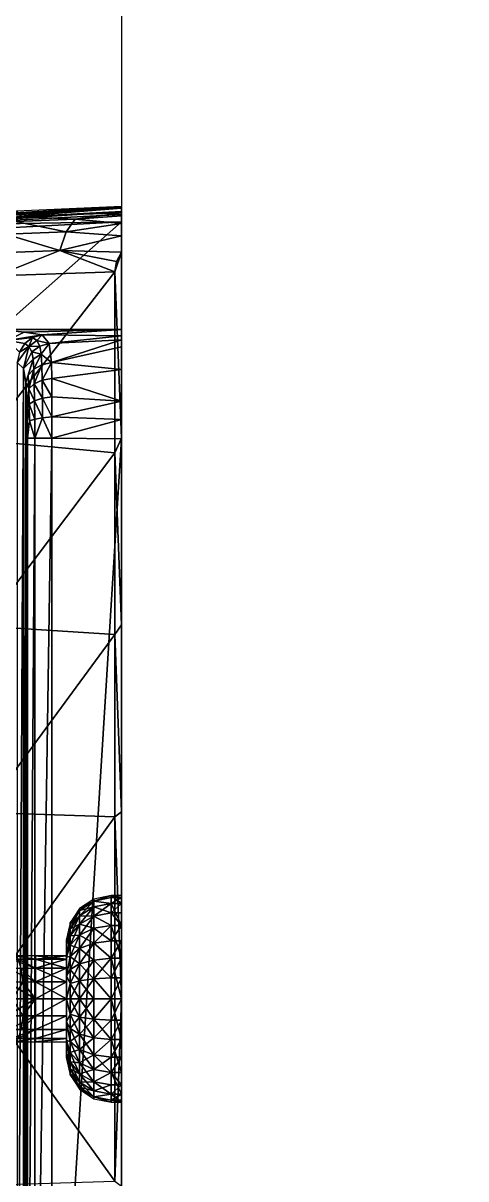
# Model space of a CAD drawing. Units: millimetres at full size, sheet at 1:50. Extents: x -9750 to 9750, y -6680 to 6675.
# Drawn here: x -4094.4 to -3965.8, y 3989.1 to 4324.6 of the extents above; entities that cross this region are included whole.
import ezdxf

# ---------------------------------------------------------------- set-up
doc = ezdxf.new("R2010")
doc.units = ezdxf.units.MM
doc.header["$LTSCALE"] = 50
doc.layers.add('0-6_壁', color=4, linetype='Continuous')
doc.layers.add('0-A_汎用オブジェクト（実装）', color=4, linetype='Continuous')

msp = doc.modelspace()

# ---------------------------------------------------------------- wipeouts: each hides what was drawn before it
msp.add_wipeout([(-5115.77, 3745.05), (-4015.77, 3745.05), (-4015.77, 5120.05), (-4015.77, 5120.05)])

# ---------------------------------------------------------------- next in the draw order: wipeouts: each hides what was drawn before it
msp.add_wipeout([(-5115.77, 3745.05), (-4015.77, 5120.05), (-5115.77, 5120.05), (-5115.77, 5120.05)])

# ---------------------------------------------------------------- next in the draw order: linework, layer by layer
at = {"layer": '0-A_汎用オブジェクト（実装）'}
for p, q in [((-4081.77, 4053.44), (-4081.77, 4058.37)), ((-4081.77, 4048.05), (-4081.77, 4058.37)), ((-4081.77, 4058.37), (-4081.77, 4048.05)), ((-4081.77, 4057.05), (-4081.77, 4048.05)), ((-4081.77, 4050.25), (-4081.77, 4053.87)), ((-4081.77, 4052.9), (-4081.77, 4046.28)), ((-4081.77, 4050.25), (-4081.77, 4046.28)), ((-4081.77, 4034.68), (-4081.77, 4048.05)), ((-4081.77, 4041.37), (-4081.77, 4048.05)), ((-4081.77, 4036.45), (-4081.77, 4046.28)), ((-4081.77, 4041.37), (-4081.77, 4046.28)), ((-4081.77, 4046.28), (-4081.77, 4036.45)), ((-4081.77, 4041.37), (-4081.77, 4036.45)), ((-4081.77, 4041.37), (-4081.77, 4034.68)), ((-4081.77, 4036.45), (-4081.77, 4028.87)), ((-4081.77, 4028.87), (-4081.77, 4036.45)), ((-4081.77, 4029.83), (-4081.77, 4036.45)), ((-4081.77, 4032.48), (-4081.77, 4036.45)), ((-4081.77, 4025.68), (-4081.77, 4034.68)), ((-4081.77, 4032.48), (-4081.77, 4028.87)), ((-4081.77, 4029.29), (-4081.77, 4024.37))]:
    msp.add_line(p, q, dxfattribs=at)
for points in [[(-4079.23, 4267.68), (-4096.15, 4268.42), (-4096.56, 4267.01)], [(-4096.56, 4267.01), (-4081.86, 4264), (-4079.23, 4267.68)], [(-4081.86, 4264), (-4096.56, 4267.01), (-4099.42, 4263.32)], [(-4099.42, 4263.32), (-4083.71, 4258.59), (-4081.86, 4264)], [(-4083.71, 4258.59), (-4099.42, 4263.32), (-4101.42, 4257.9)], [(-4102.19, 4251.19), (-4083.71, 4258.59), (-4101.42, 4257.9)], [(-4083.71, 4258.59), (-4102.19, 4251.19), (-4067.77, 4252.39)], [(-4102.19, 4251.19), (-4105.77, 4203.43), (-4067.77, 4252.39)], [(-4067.77, 4252.39), (-4105.77, 4203.43), (-4067.77, 4199.83)], [(-4098.89, 4232.5), (-4094.04, 4234.93), (-4101.24, 4235.62)], [(-4088.84, 4234.07), (-4094.04, 4234.93), (-4098.89, 4232.5)], [(-4091.61, 4233.35), (-4088.84, 4234.07), (-4098.89, 4232.5)], [(-4090.38, 4232.42), (-4088.84, 4234.07), (-4091.61, 4233.35)], [(-4090.38, 4232.42), (-4086.77, 4231.64), (-4088.84, 4234.07)], [(-4093.89, 4231.63), (-4091.61, 4233.35), (-4098.89, 4232.5)], [(-4095.47, 4229.13), (-4093.89, 4231.63), (-4098.89, 4232.5)], [(-4092.68, 4230.72), (-4095.47, 4229.13), (-4096.13, 4226.11)], [(-4092.68, 4230.72), (-4096.13, 4226.11), (-4094.27, 4224.32)], [(-4092.68, 4230.72), (-4093.89, 4231.63), (-4095.47, 4229.13)], [(-4091.87, 4229.21), (-4092.68, 4230.72), (-4094.27, 4224.32)], [(-4092.68, 4230.72), (-4091.61, 4233.35), (-4093.89, 4231.63)], [(-4092.68, 4230.72), (-4090.38, 4232.42), (-4091.61, 4233.35)], [(-4092.68, 4230.72), (-4089.56, 4230.83), (-4090.38, 4232.42)], [(-4091.87, 4229.21), (-4089.56, 4230.83), (-4092.68, 4230.72)], [(-4091.87, 4229.21), (-4089.1, 4228.52), (-4089.56, 4230.83)], [(-4086.77, 4231.64), (-4090.38, 4232.42), (-4089.56, 4230.83)], [(-4086.77, 4231.64), (-4089.56, 4230.83), (-4089.1, 4228.52)], [(-4086.11, 4226.07), (-4086.77, 4231.64), (-4089.1, 4228.52)], [(-4091.42, 4227.03), (-4091.87, 4229.21), (-4094.27, 4224.32)], [(-4091.42, 4227.03), (-4094.27, 4224.32), (-4093.54, 4220.23)], [(-4093.54, 4220.23), (-4091.42, 4227.03), (-4092.88, 4222.36)], [(-4092.88, 4222.36), (-4091.29, 4224.15), (-4091.42, 4227.03)], [(-4091.42, 4227.03), (-4089.1, 4228.52), (-4091.87, 4229.21)], [(-4091.29, 4224.15), (-4089.1, 4228.52), (-4091.42, 4227.03)], [(-4091.29, 4224.15), (-4088.96, 4225.44), (-4089.1, 4228.52)], [(-4088.96, 4225.44), (-4086.11, 4226.07), (-4089.1, 4228.52)], [(-4094.27, 4224.32), (-4096.13, 4226.11), (-4096.13, 3856.62)], [(-4096.13, 3856.62), (-4094.27, 3858.41), (-4094.27, 4224.32)], [(-4093.54, 3862.5), (-4093.54, 4220.23), (-4094.27, 4224.32)], [(-4094.27, 4224.32), (-4094.27, 3858.41), (-4093.54, 3862.5)], [(-4092.71, 4218.48), (-4091.29, 4224.15), (-4092.88, 4222.36)], [(-4092.71, 4218.48), (-4091.15, 4219.92), (-4091.29, 4224.15)], [(-4091.15, 4219.92), (-4088.96, 4225.44), (-4091.29, 4224.15)], [(-4091.15, 4219.92), (-4088.87, 4220.94), (-4088.96, 4225.44)], [(-4088.87, 4220.94), (-4086.11, 4226.07), (-4088.96, 4225.44)], [(-4088.87, 4220.94), (-4086.06, 4221.42), (-4086.11, 4226.07)], [(-4092.71, 4218.48), (-4092.88, 4222.36), (-4093.54, 4220.23)], [(-4093.22, 4212.91), (-4093.54, 4220.23), (-4093.22, 3869.82)], [(-4093.54, 4220.23), (-4093.22, 4212.91), (-4092.71, 4218.48)], [(-4093.54, 4220.23), (-4093.54, 3862.5), (-4093.22, 3869.82)], [(-4091.15, 4219.92), (-4088.79, 4215.73), (-4088.87, 4220.94)], [(-4088.87, 4220.94), (-4086.03, 4216.09), (-4086.06, 4221.42)], [(-4088.87, 4220.94), (-4088.79, 4215.73), (-4086.03, 4216.09)], [(-4093.22, 4212.91), (-4092.57, 4214.02), (-4092.71, 4218.48)], [(-4092.71, 4218.48), (-4091.03, 4215), (-4091.15, 4219.92)], [(-4092.71, 4218.48), (-4092.57, 4214.02), (-4091.03, 4215)], [(-4091.15, 4219.92), (-4091.03, 4215), (-4088.79, 4215.73)], [(-4093.22, 4212.91), (-4092.48, 4209.18), (-4092.57, 4214.02)], [(-4092.57, 4214.02), (-4090.96, 4209.66), (-4091.03, 4215)], [(-4092.57, 4214.02), (-4092.48, 4209.18), (-4090.96, 4209.66)], [(-4091.03, 4215), (-4088.75, 4210.05), (-4088.79, 4215.73)], [(-4091.03, 4215), (-4090.96, 4209.66), (-4088.75, 4210.05)], [(-4088.79, 4215.73), (-4088.75, 4210.05), (-4086.02, 4210.28), (-4088.79, 4215.73), (-4086.02, 4210.28), (-4086.03, 4216.09)], [(-4093.11, 3878.58), (-4093.11, 4204.15), (-4093.22, 4212.91)], [(-4092.48, 4209.18), (-4093.22, 4212.91), (-4093.11, 4204.15)], [(-4093.22, 4212.91), (-4093.22, 3869.82), (-4093.11, 3878.58)], [(-4090.93, 4204.15), (-4088.75, 4210.05), (-4090.96, 4209.66)], [(-4088.75, 4210.05), (-4090.93, 4204.15), (-4086.03, 4204.15)], [(-4088.75, 4210.05), (-4086.03, 4204.15), (-4086.02, 4210.28)], [(-4093.11, 4204.15), (-4090.93, 4204.15), (-4092.48, 4209.18)], [(-4090.93, 4204.15), (-4090.96, 4209.66), (-4092.48, 4209.18)], [(-4105.77, 4149.51), (-4067.77, 4199.83), (-4105.77, 4203.43)], [(-4093.11, 4204.15), (-4093.11, 3878.58), (-4090.93, 4204.15)], [(-4093.11, 3878.58), (-4090.93, 3878.58), (-4090.93, 4204.15)], [(-4090.93, 4204.15), (-4090.93, 3878.58), (-4086.03, 4204.15)], [(-4090.93, 3878.58), (-4086.03, 3878.58), (-4086.03, 4204.15)], [(-4067.77, 4199.83), (-4105.77, 4149.51), (-4067.77, 4147.1)], [(-4105.77, 4095.47), (-4067.77, 4147.1), (-4105.77, 4149.51)], [(-4067.77, 4147.1), (-4105.77, 4095.47), (-4067.77, 4094.26)], [(-4105.77, 4041.37), (-4067.77, 4094.26), (-4105.77, 4095.47)], [(-4067.77, 4094.26), (-4105.77, 4041.37), (-4067.77, 4041.37)], [(-4073.83, 4069.75), (-4073.83, 4070.34), (-4077.96, 4067.56)], [(-4077.96, 4067.56), (-4073.83, 4069.75), (-4073.83, 4070.34)], [(-4077.96, 4065.5), (-4073.83, 4068.07), (-4073.83, 4069.75)], [(-4073.83, 4069.75), (-4077.96, 4067.03), (-4077.96, 4065.5)], [(-4077.96, 4067.56), (-4077.96, 4067.03), (-4073.83, 4069.75)], [(-4073.83, 4069.75), (-4077.96, 4067.56), (-4077.96, 4067.03)], [(-4077.96, 4067.03), (-4073.83, 4068.07), (-4073.83, 4069.75)], [(-4068.77, 4070.77), (-4068.77, 4071.37), (-4073.83, 4069.75)], [(-4068.77, 4071.37), (-4073.83, 4070.34), (-4073.83, 4069.75)], [(-4073.83, 4070.34), (-4073.83, 4069.75), (-4068.77, 4071.37)], [(-4073.83, 4069.75), (-4068.77, 4069.05), (-4068.77, 4071.37)], [(-4068.77, 4069.05), (-4068.77, 4070.77), (-4073.83, 4069.75)], [(-4073.83, 4069.75), (-4073.83, 4068.07), (-4068.77, 4069.05)], [(-4068.77, 4069.05), (-4073.83, 4069.75), (-4073.83, 4068.07)], [(-4077.96, 4067.03), (-4077.96, 4067.56), (-4080.74, 4063.43)], [(-4080.74, 4063.43), (-4077.96, 4067.03), (-4077.96, 4067.56)], [(-4080.74, 4061.69), (-4077.96, 4065.5), (-4077.96, 4067.03)], [(-4077.96, 4067.03), (-4080.74, 4062.98), (-4080.74, 4061.69)], [(-4080.74, 4063.43), (-4080.74, 4062.98), (-4077.96, 4067.03)], [(-4077.96, 4067.03), (-4080.74, 4063.43), (-4080.74, 4062.98)], [(-4080.74, 4062.98), (-4077.96, 4065.5), (-4077.96, 4067.03)], [(-4073.83, 4065.39), (-4077.96, 4065.5), (-4077.96, 4063.08), (-4073.83, 4065.39), (-4068.77, 4069.05), (-4073.83, 4068.07)], [(-4077.96, 4063.08), (-4073.83, 4065.39), (-4073.83, 4068.07)], [(-4073.83, 4068.07), (-4077.96, 4065.5), (-4077.96, 4063.08)], [(-4073.83, 4068.07), (-4077.96, 4067.03), (-4077.96, 4065.5)], [(-4077.96, 4065.5), (-4073.83, 4065.39), (-4073.83, 4068.07)], [(-4068.77, 4066.31), (-4068.77, 4069.05), (-4073.83, 4068.07)], [(-4068.77, 4069.05), (-4073.83, 4065.39), (-4068.77, 4062.68)], [(-4073.83, 4068.07), (-4073.83, 4065.39), (-4068.77, 4066.31)], [(-4068.77, 4062.68), (-4068.77, 4066.31), (-4073.83, 4065.39)], [(-4080.74, 4063.43), (-4081.77, 4058.37), (-4080.74, 4062.98)], [(-4081.77, 4058.37), (-4080.74, 4062.98), (-4080.74, 4063.43)], [(-4081.77, 4057.05), (-4080.74, 4061.69), (-4080.74, 4062.98)], [(-4080.74, 4062.98), (-4081.77, 4058.37), (-4081.77, 4057.05)], [(-4081.77, 4057.05), (-4080.74, 4062.98), (-4081.77, 4058.37)], [(-4080.74, 4062.98), (-4081.77, 4057.05), (-4080.74, 4061.69)], [(-4080.74, 4059.66), (-4077.96, 4063.08), (-4077.96, 4065.5)], [(-4077.96, 4065.5), (-4080.74, 4061.69), (-4080.74, 4059.66)], [(-4077.96, 4065.5), (-4080.74, 4062.98), (-4080.74, 4061.69)], [(-4080.74, 4061.69), (-4077.96, 4063.08), (-4077.96, 4065.5)], [(-4080.74, 4056.96), (-4077.96, 4059.89), (-4077.96, 4063.08)], [(-4077.96, 4063.08), (-4080.74, 4059.66), (-4080.74, 4056.96)], [(-4077.96, 4063.08), (-4080.74, 4061.69), (-4080.74, 4059.66)], [(-4080.74, 4059.66), (-4077.96, 4059.89), (-4077.96, 4063.08)], [(-4077.96, 4059.89), (-4073.83, 4061.86), (-4073.83, 4065.39)], [(-4073.83, 4065.39), (-4077.96, 4063.08), (-4077.96, 4059.89)], [(-4077.96, 4063.08), (-4073.83, 4061.86), (-4073.83, 4065.39)], [(-4073.83, 4061.86), (-4077.96, 4063.08), (-4077.96, 4059.89)], [(-4073.83, 4057.57), (-4077.96, 4059.89), (-4077.96, 4056.01), (-4073.83, 4057.57), (-4068.77, 4062.68), (-4073.83, 4061.86)], [(-4073.83, 4065.39), (-4073.83, 4061.86), (-4068.77, 4062.68)], [(-4068.77, 4062.68), (-4073.83, 4065.39), (-4073.83, 4061.86)], [(-4068.77, 4058.26), (-4068.77, 4062.68), (-4073.83, 4061.86)], [(-4068.77, 4062.68), (-4073.83, 4057.57), (-4068.77, 4053.16)], [(-4080.74, 4059.66), (-4080.74, 4061.69), (-4081.77, 4057.05)], [(-4081.77, 4057.05), (-4080.74, 4059.66), (-4080.74, 4061.69)], [(-4081.77, 4053.44), (-4080.74, 4056.96), (-4080.74, 4059.66)], [(-4081.77, 4057.05), (-4081.77, 4053.44), (-4080.74, 4059.66)], [(-4080.74, 4059.66), (-4081.77, 4057.05), (-4081.77, 4053.44)], [(-4080.74, 4059.66), (-4081.77, 4053.44), (-4080.74, 4056.96)], [(-4080.74, 4053.7), (-4077.96, 4056.01), (-4077.96, 4059.89)], [(-4077.96, 4059.89), (-4080.74, 4056.96), (-4080.74, 4053.7)], [(-4077.96, 4059.89), (-4080.74, 4059.66), (-4080.74, 4056.96)], [(-4080.74, 4056.96), (-4077.96, 4056.01), (-4077.96, 4059.89)], [(-4077.96, 4056.01), (-4073.83, 4057.57), (-4073.83, 4061.86)], [(-4073.83, 4061.86), (-4077.96, 4059.89), (-4077.96, 4056.01)], [(-4077.96, 4059.89), (-4073.83, 4057.57), (-4073.83, 4061.86)], [(-4073.83, 4061.86), (-4073.83, 4057.57), (-4068.77, 4058.26)], [(-4080.74, 4053.7), (-4080.74, 4056.96), (-4081.77, 4053.44)], [(-4081.77, 4053.44), (-4080.74, 4053.7), (-4080.74, 4056.96)], [(-4077.96, 4056.01), (-4080.74, 4056.96), (-4080.74, 4053.7)], [(-4080.74, 4049.95), (-4077.96, 4051.56), (-4077.96, 4056.01)], [(-4077.96, 4056.01), (-4080.74, 4053.7), (-4080.74, 4049.95)], [(-4080.74, 4053.7), (-4077.96, 4051.56), (-4077.96, 4056.01)], [(-4077.96, 4051.56), (-4073.83, 4052.64), (-4073.83, 4057.57)], [(-4073.83, 4057.57), (-4077.96, 4056.01), (-4077.96, 4051.56)], [(-4077.96, 4056.01), (-4073.83, 4052.64), (-4073.83, 4057.57)], [(-4073.83, 4052.64), (-4077.96, 4056.01), (-4077.96, 4051.56)], [(-4068.77, 4053.16), (-4068.77, 4058.26), (-4073.83, 4057.57)], [(-4073.83, 4057.57), (-4073.83, 4052.64), (-4068.77, 4053.16)], [(-4068.77, 4053.16), (-4073.83, 4057.57), (-4073.83, 4052.64)], [(-4090.77, 4050.25), (-4097.79, 4052.88), (-4098.59, 4050.2)], [(-4090.77, 4052.9), (-4096.81, 4053.87), (-4097.79, 4052.88)], [(-4097.79, 4052.88), (-4090.77, 4050.25), (-4090.77, 4052.9)], [(-4096.81, 4053.87), (-4095.83, 4052.88), (-4090.77, 4052.9)], [(-4090.77, 4052.9), (-4090.77, 4053.87), (-4096.81, 4053.87)], [(-4096.81, 4053.87), (-4090.77, 4052.9), (-4090.77, 4053.87)], [(-4090.77, 4050.25), (-4090.77, 4052.9), (-4095.83, 4052.88)], [(-4095.83, 4052.88), (-4095.03, 4050.2), (-4090.77, 4050.25)], [(-4081.77, 4053.87), (-4090.77, 4053.87), (-4090.77, 4052.9)], [(-4090.77, 4052.9), (-4081.77, 4052.9), (-4081.77, 4053.87)], [(-4090.77, 4053.87), (-4081.77, 4052.9), (-4081.77, 4053.87)], [(-4081.77, 4052.9), (-4090.77, 4053.87), (-4090.77, 4052.9)], [(-4090.77, 4050.25), (-4081.77, 4050.25), (-4081.77, 4052.9)], [(-4081.77, 4052.9), (-4090.77, 4052.9), (-4090.77, 4050.25)], [(-4090.77, 4052.9), (-4081.77, 4050.25), (-4081.77, 4052.9)], [(-4081.77, 4050.25), (-4090.77, 4052.9), (-4090.77, 4050.25)], [(-4081.77, 4048.05), (-4080.74, 4049.95), (-4080.74, 4053.7)], [(-4081.77, 4053.44), (-4081.77, 4048.05), (-4080.74, 4053.7)], [(-4080.74, 4053.7), (-4081.77, 4053.44), (-4081.77, 4048.05)], [(-4080.74, 4053.7), (-4081.77, 4048.05), (-4080.74, 4049.95)], [(-4077.96, 4051.56), (-4080.74, 4053.7), (-4080.74, 4049.95)], [(-4077.96, 4046.64), (-4073.83, 4047.21), (-4073.83, 4052.64)], [(-4073.83, 4052.64), (-4077.96, 4051.56), (-4077.96, 4046.64)], [(-4077.96, 4051.56), (-4073.83, 4047.21), (-4073.83, 4052.64)], [(-4068.77, 4047.49), (-4068.77, 4053.16), (-4073.83, 4052.64)], [(-4073.83, 4047.21), (-4068.77, 4053.16), (-4073.83, 4052.64)], [(-4068.77, 4053.16), (-4073.83, 4047.21), (-4068.77, 4041.37)], [(-4073.83, 4052.64), (-4073.83, 4047.21), (-4068.77, 4047.49)], [(-4090.77, 4046.28), (-4098.59, 4050.2), (-4099.13, 4046.23)], [(-4098.59, 4050.2), (-4090.77, 4046.28), (-4090.77, 4050.25)], [(-4090.77, 4046.28), (-4090.77, 4050.25), (-4095.03, 4050.2)], [(-4095.03, 4050.2), (-4094.49, 4046.23), (-4090.77, 4046.28)], [(-4090.77, 4046.28), (-4081.77, 4046.28), (-4081.77, 4050.25)], [(-4081.77, 4050.25), (-4090.77, 4050.25), (-4090.77, 4046.28)], [(-4090.77, 4050.25), (-4081.77, 4046.28), (-4081.77, 4050.25)], [(-4081.77, 4046.28), (-4090.77, 4050.25), (-4090.77, 4046.28)], [(-4080.74, 4045.81), (-4080.74, 4049.95), (-4081.77, 4048.05)], [(-4081.77, 4048.05), (-4080.74, 4045.81), (-4080.74, 4049.95)], [(-4080.74, 4045.81), (-4077.96, 4046.64), (-4077.96, 4051.56)], [(-4077.96, 4051.56), (-4080.74, 4049.95), (-4080.74, 4045.81)], [(-4080.74, 4049.95), (-4077.96, 4046.64), (-4077.96, 4051.56)], [(-4077.96, 4046.64), (-4080.74, 4049.95), (-4080.74, 4045.81)], [(-4073.83, 4047.21), (-4077.96, 4051.56), (-4077.96, 4046.64)], [(-4090.77, 4041.37), (-4099.13, 4046.23), (-4099.33, 4041.37)], [(-4090.77, 4046.28), (-4099.13, 4046.23), (-4090.77, 4041.37)], [(-4097.58, 4041.37), (-4090.77, 4041.37), (-4094.49, 4046.23)], [(-4094.49, 4046.23), (-4090.77, 4041.37), (-4090.77, 4046.28)], [(-4090.77, 4041.37), (-4081.77, 4041.37), (-4081.77, 4046.28)], [(-4081.77, 4046.28), (-4090.77, 4046.28), (-4090.77, 4041.37)], [(-4090.77, 4046.28), (-4081.77, 4041.37), (-4081.77, 4046.28)], [(-4081.77, 4041.37), (-4090.77, 4046.28), (-4090.77, 4041.37)], [(-4080.74, 4045.81), (-4081.77, 4048.05), (-4081.77, 4041.37)], [(-4080.74, 4045.81), (-4081.77, 4048.05), (-4081.77, 4041.37)], [(-4081.77, 4041.37), (-4080.74, 4041.37), (-4080.74, 4045.81)], [(-4080.74, 4045.81), (-4081.77, 4041.37), (-4080.74, 4041.37)], [(-4080.74, 4041.37), (-4077.96, 4041.37), (-4077.96, 4046.64)], [(-4077.96, 4046.64), (-4080.74, 4045.81), (-4080.74, 4041.37)], [(-4080.74, 4045.81), (-4077.96, 4041.37), (-4077.96, 4046.64)], [(-4077.96, 4041.37), (-4080.74, 4045.81), (-4080.74, 4041.37)], [(-4077.96, 4041.37), (-4073.83, 4041.37), (-4073.83, 4047.21)], [(-4073.83, 4047.21), (-4077.96, 4046.64), (-4077.96, 4041.37)], [(-4077.96, 4046.64), (-4073.83, 4041.37), (-4073.83, 4047.21)], [(-4073.83, 4041.37), (-4077.96, 4046.64), (-4077.96, 4041.37)], [(-4068.77, 4041.37), (-4068.77, 4047.49), (-4073.83, 4047.21)], [(-4073.83, 4047.21), (-4073.83, 4041.37), (-4068.77, 4041.37)], [(-4068.77, 4041.37), (-4073.83, 4047.21), (-4073.83, 4041.37)], [(-4067.77, 3988.47), (-4105.77, 4041.37), (-4105.77, 3987.26)], [(-4105.77, 4041.37), (-4067.77, 3988.47), (-4067.77, 4041.37)], [(-4099.33, 4041.37), (-4099.13, 4036.5), (-4090.77, 4041.37)], [(-4090.77, 4041.37), (-4099.13, 4036.5), (-4090.77, 4036.45)], [(-4094.49, 4036.5), (-4090.77, 4041.37), (-4097.58, 4041.37)], [(-4090.77, 4036.45), (-4090.77, 4041.37), (-4094.49, 4036.5)], [(-4090.77, 4036.45), (-4081.77, 4036.45), (-4081.77, 4041.37)], [(-4081.77, 4041.37), (-4090.77, 4041.37), (-4090.77, 4036.45)], [(-4090.77, 4036.45), (-4081.77, 4041.37), (-4090.77, 4041.37)], [(-4081.77, 4041.37), (-4090.77, 4036.45), (-4081.77, 4036.45)], [(-4080.74, 4036.92), (-4080.74, 4041.37), (-4081.77, 4041.37)], [(-4080.74, 4036.92), (-4081.77, 4041.37), (-4081.77, 4034.68)], [(-4081.77, 4034.68), (-4080.74, 4036.92), (-4081.77, 4041.37)], [(-4081.77, 4041.37), (-4080.74, 4036.92), (-4080.74, 4041.37)], [(-4080.74, 4036.92), (-4077.96, 4036.09), (-4077.96, 4041.37)], [(-4077.96, 4041.37), (-4080.74, 4041.37), (-4080.74, 4036.92)], [(-4077.96, 4036.09), (-4080.74, 4041.37), (-4080.74, 4036.92)], [(-4080.74, 4041.37), (-4077.96, 4036.09), (-4077.96, 4041.37)], [(-4073.83, 4041.37), (-4077.96, 4041.37), (-4077.96, 4036.09)], [(-4077.96, 4036.09), (-4073.83, 4035.52), (-4073.83, 4041.37)], [(-4073.83, 4035.52), (-4077.96, 4041.37), (-4077.96, 4036.09)], [(-4077.96, 4041.37), (-4073.83, 4035.52), (-4073.83, 4041.37)], [(-4073.83, 4035.52), (-4068.77, 4035.24), (-4068.77, 4041.37)], [(-4068.77, 4041.37), (-4073.83, 4041.37), (-4073.83, 4035.52)], [(-4073.83, 4035.52), (-4068.77, 4029.57), (-4068.77, 4041.37)], [(-4073.83, 4035.52), (-4068.77, 4041.37), (-4073.83, 4041.37)], [(-4098.59, 4032.53), (-4090.77, 4036.45), (-4099.13, 4036.5)], [(-4090.77, 4036.45), (-4098.59, 4032.53), (-4090.77, 4032.48)], [(-4090.77, 4036.45), (-4094.49, 4036.5), (-4095.03, 4032.53)], [(-4095.03, 4032.53), (-4090.77, 4032.48), (-4090.77, 4036.45)], [(-4081.77, 4036.45), (-4090.77, 4036.45), (-4090.77, 4032.48)], [(-4090.77, 4032.48), (-4081.77, 4032.48), (-4081.77, 4036.45)], [(-4081.77, 4032.48), (-4081.77, 4036.45), (-4090.77, 4032.48)], [(-4090.77, 4032.48), (-4081.77, 4036.45), (-4090.77, 4036.45)], [(-4081.77, 4034.68), (-4080.74, 4032.78), (-4080.74, 4036.92)], [(-4080.74, 4036.92), (-4081.77, 4034.68), (-4080.74, 4032.78)], [(-4077.96, 4036.09), (-4080.74, 4036.92), (-4080.74, 4032.78)], [(-4077.96, 4031.17), (-4080.74, 4036.92), (-4080.74, 4032.78)], [(-4080.74, 4036.92), (-4077.96, 4031.17), (-4077.96, 4036.09)], [(-4080.74, 4032.78), (-4077.96, 4031.17), (-4077.96, 4036.09)], [(-4073.83, 4035.52), (-4077.96, 4036.09), (-4077.96, 4031.17)], [(-4073.83, 4030.09), (-4077.96, 4036.09), (-4077.96, 4031.17)], [(-4077.96, 4036.09), (-4073.83, 4030.09), (-4073.83, 4035.52)], [(-4097.79, 4029.85), (-4090.77, 4032.48), (-4098.59, 4032.53)], [(-4090.77, 4032.48), (-4097.79, 4029.85), (-4090.77, 4029.83)], [(-4090.77, 4032.48), (-4095.03, 4032.53), (-4095.83, 4029.85)], [(-4095.83, 4029.85), (-4090.77, 4029.83), (-4090.77, 4032.48)], [(-4090.77, 4029.83), (-4081.77, 4029.83), (-4081.77, 4032.48)], [(-4081.77, 4032.48), (-4090.77, 4032.48), (-4090.77, 4029.83)], [(-4081.77, 4032.48), (-4090.77, 4029.83), (-4081.77, 4029.83)], [(-4090.77, 4029.83), (-4081.77, 4032.48), (-4090.77, 4032.48)], [(-4080.74, 4029.03), (-4080.74, 4032.78), (-4081.77, 4034.68)], [(-4080.74, 4029.03), (-4081.77, 4034.68), (-4081.77, 4029.29)], [(-4081.77, 4029.29), (-4080.74, 4029.03), (-4081.77, 4034.68)], [(-4081.77, 4034.68), (-4080.74, 4029.03), (-4080.74, 4032.78)], [(-4077.96, 4031.17), (-4080.74, 4032.78), (-4080.74, 4029.03)], [(-4077.96, 4026.72), (-4080.74, 4032.78), (-4080.74, 4029.03)], [(-4080.74, 4032.78), (-4077.96, 4026.72), (-4077.96, 4031.17)], [(-4077.96, 4031.17), (-4073.83, 4030.09), (-4073.83, 4035.52)], [(-4068.77, 4035.24), (-4073.83, 4035.52), (-4073.83, 4030.09)], [(-4068.77, 4029.57), (-4073.83, 4035.52), (-4073.83, 4030.09)], [(-4073.83, 4030.09), (-4068.77, 4029.57), (-4068.77, 4035.24)], [(-4096.81, 4028.87), (-4090.77, 4029.83), (-4097.79, 4029.85)], [(-4090.77, 4029.83), (-4095.83, 4029.85), (-4096.81, 4028.87)], [(-4096.81, 4028.87), (-4090.77, 4028.87), (-4090.77, 4029.83)], [(-4090.77, 4029.83), (-4096.81, 4028.87), (-4090.77, 4028.87)], [(-4090.77, 4028.87), (-4081.77, 4028.87), (-4081.77, 4029.83)], [(-4081.77, 4029.83), (-4090.77, 4029.83), (-4090.77, 4028.87)], [(-4081.77, 4029.83), (-4090.77, 4028.87), (-4081.77, 4028.87)], [(-4090.77, 4028.87), (-4081.77, 4029.83), (-4090.77, 4029.83)], [(-4080.74, 4023.07), (-4080.74, 4025.77), (-4081.77, 4029.29)], [(-4081.77, 4029.29), (-4080.74, 4025.77), (-4080.74, 4029.03)], [(-4080.74, 4023.07), (-4081.77, 4029.29), (-4081.77, 4025.68)], [(-4081.77, 4025.68), (-4080.74, 4023.07), (-4081.77, 4029.29)], [(-4081.77, 4029.29), (-4080.74, 4023.07), (-4080.74, 4025.77)], [(-4080.74, 4029.03), (-4081.77, 4029.29), (-4080.74, 4025.77)], [(-4080.74, 4029.03), (-4077.96, 4026.72), (-4077.96, 4031.17)], [(-4077.96, 4026.72), (-4080.74, 4029.03), (-4080.74, 4025.77)], [(-4077.96, 4022.84), (-4080.74, 4029.03), (-4080.74, 4025.77)], [(-4080.74, 4029.03), (-4077.96, 4022.84), (-4077.96, 4026.72)], [(-4073.83, 4030.09), (-4077.96, 4031.17), (-4077.96, 4026.72)], [(-4073.83, 4025.16), (-4077.96, 4031.17), (-4077.96, 4026.72)], [(-4077.96, 4031.17), (-4073.83, 4025.16), (-4073.83, 4030.09)], [(-4077.96, 4026.72), (-4073.83, 4025.16), (-4073.83, 4030.09)], [(-4068.77, 4029.57), (-4073.83, 4030.09), (-4073.83, 4025.16)], [(-4073.83, 4025.16), (-4068.77, 4029.57), (-4073.83, 4030.09)], [(-4073.83, 4025.16), (-4068.77, 4024.47), (-4068.77, 4029.57)], [(-4073.83, 4025.16), (-4068.77, 4020.05), (-4068.77, 4029.57)], [(-4081.77, 4025.68), (-4080.74, 4021.04), (-4080.74, 4023.07)], [(-4080.74, 4019.75), (-4080.74, 4021.04), (-4081.77, 4025.68)], [(-4081.77, 4025.68), (-4081.77, 4024.37), (-4080.74, 4019.75)], [(-4080.74, 4019.75), (-4081.77, 4025.68), (-4081.77, 4024.37)], [(-4081.77, 4025.68), (-4080.74, 4019.75), (-4080.74, 4021.04)], [(-4080.74, 4023.07), (-4081.77, 4025.68), (-4080.74, 4021.04)], [(-4080.74, 4025.77), (-4077.96, 4022.84), (-4077.96, 4026.72)], [(-4077.96, 4022.84), (-4080.74, 4025.77), (-4080.74, 4023.07)], [(-4077.96, 4019.65), (-4080.74, 4025.77), (-4080.74, 4023.07)], [(-4080.74, 4025.77), (-4077.96, 4019.65), (-4077.96, 4022.84)], [(-4073.83, 4025.16), (-4077.96, 4026.72), (-4077.96, 4022.84)], [(-4073.83, 4020.87), (-4077.96, 4026.72), (-4077.96, 4022.84)], [(-4077.96, 4026.72), (-4073.83, 4020.87), (-4073.83, 4025.16)], [(-4081.77, 4024.37), (-4080.74, 4019.3), (-4080.74, 4019.75)], [(-4080.74, 4019.3), (-4080.74, 4019.75), (-4081.77, 4024.37)], [(-4080.74, 4023.07), (-4077.96, 4019.65), (-4077.96, 4022.84)], [(-4077.96, 4019.65), (-4080.74, 4023.07), (-4080.74, 4021.04)], [(-4077.96, 4017.23), (-4080.74, 4023.07), (-4080.74, 4021.04)], [(-4080.74, 4023.07), (-4077.96, 4017.23), (-4077.96, 4019.65)], [(-4077.96, 4022.84), (-4073.83, 4020.87), (-4073.83, 4025.16)], [(-4073.83, 4020.87), (-4077.96, 4022.84), (-4077.96, 4019.65)], [(-4073.83, 4017.34), (-4077.96, 4022.84), (-4077.96, 4019.65)], [(-4077.96, 4022.84), (-4073.83, 4017.34), (-4073.83, 4020.87)], [(-4068.77, 4024.47), (-4073.83, 4025.16), (-4073.83, 4020.87)], [(-4068.77, 4020.05), (-4073.83, 4025.16), (-4073.83, 4020.87)], [(-4073.83, 4020.87), (-4068.77, 4020.05), (-4068.77, 4024.47)], [(-4080.74, 4021.04), (-4077.96, 4017.23), (-4077.96, 4019.65)], [(-4077.96, 4017.23), (-4080.74, 4021.04), (-4080.74, 4019.75)], [(-4077.96, 4015.71), (-4080.74, 4021.04), (-4080.74, 4019.75)], [(-4080.74, 4021.04), (-4077.96, 4015.71), (-4077.96, 4017.23)], [(-4080.74, 4019.75), (-4077.96, 4015.71), (-4077.96, 4017.23)], [(-4077.96, 4015.71), (-4080.74, 4019.75), (-4080.74, 4019.3)], [(-4080.74, 4019.3), (-4077.96, 4015.71), (-4080.74, 4019.75)], [(-4080.74, 4019.3), (-4077.96, 4015.17), (-4077.96, 4015.71)], [(-4077.96, 4015.71), (-4080.74, 4019.3), (-4077.96, 4015.17)], [(-4077.96, 4019.65), (-4073.83, 4017.34), (-4073.83, 4020.87)], [(-4073.83, 4017.34), (-4077.96, 4019.65), (-4077.96, 4017.23)], [(-4073.83, 4014.66), (-4077.96, 4019.65), (-4077.96, 4017.23)], [(-4077.96, 4019.65), (-4073.83, 4014.66), (-4073.83, 4017.34)], [(-4068.77, 4020.05), (-4073.83, 4020.87), (-4073.83, 4017.34)], [(-4073.83, 4017.34), (-4068.77, 4020.05), (-4073.83, 4020.87)], [(-4073.83, 4017.34), (-4068.77, 4016.42), (-4068.77, 4020.05)], [(-4073.83, 4017.34), (-4068.77, 4013.68), (-4068.77, 4020.05)], [(-4077.96, 4017.23), (-4073.83, 4014.66), (-4073.83, 4017.34)], [(-4073.83, 4014.66), (-4077.96, 4017.23), (-4077.96, 4015.71)], [(-4073.83, 4012.98), (-4077.96, 4017.23), (-4077.96, 4015.71)], [(-4077.96, 4017.23), (-4073.83, 4012.98), (-4073.83, 4014.66)], [(-4077.96, 4015.71), (-4073.83, 4012.98), (-4073.83, 4014.66)], [(-4073.83, 4012.98), (-4077.96, 4015.71), (-4077.96, 4015.17)], [(-4077.96, 4015.17), (-4073.83, 4012.98), (-4077.96, 4015.71)], [(-4068.77, 4016.42), (-4073.83, 4017.34), (-4073.83, 4014.66)], [(-4068.77, 4013.68), (-4073.83, 4017.34), (-4073.83, 4014.66)], [(-4073.83, 4014.66), (-4068.77, 4013.68), (-4068.77, 4016.42)], [(-4077.96, 4015.17), (-4073.83, 4012.39), (-4073.83, 4012.98)], [(-4073.83, 4012.98), (-4077.96, 4015.17), (-4073.83, 4012.39)], [(-4068.77, 4013.68), (-4073.83, 4014.66), (-4073.83, 4012.98)], [(-4073.83, 4012.98), (-4068.77, 4013.68), (-4073.83, 4014.66)], [(-4073.83, 4012.98), (-4068.77, 4011.96), (-4068.77, 4013.68)], [(-4068.77, 4013.68), (-4073.83, 4012.98), (-4068.77, 4011.37)], [(-4073.83, 4012.39), (-4068.77, 4011.37), (-4073.83, 4012.98)], [(-4068.77, 4011.37), (-4068.77, 4011.96), (-4073.83, 4012.98)], [(-4068.77, 4011.37), (-4073.83, 4012.98), (-4073.83, 4012.39)]]:
    msp.add_lwpolyline(points, close=True, dxfattribs=at)
for points in [[(-4081.77, 4053.87), (-4081.77, 4046.28), (-4081.77, 4053.87)], [(-4081.77, 4053.44), (-4081.77, 4048.05), (-4081.77, 4034.68)], [(-4081.77, 4029.29), (-4081.77, 4034.68), (-4081.77, 4024.37), (-4081.77, 4034.68)]]:
    msp.add_lwpolyline(points, dxfattribs=at)

# ---------------------------------------------------------------- next in the draw order: wipeouts: each hides what was drawn before it
at = {"color": 7}
msp.add_wipeout([(-3965.77, 5045.05), (-4065.77, 5045.05), (-4065.77, 3795.05), (-4065.77, 3795.05)], dxfattribs=at)

# ---------------------------------------------------------------- next in the draw order: wipeouts: each hides what was drawn before it
msp.add_wipeout([(-3965.77, 5045.05), (-4065.77, 3795.05), (-3965.77, 3695.05), (-3965.77, 3695.05)], dxfattribs=at)

# ---------------------------------------------------------------- next in the draw order: linework, layer by layer
at = {"layer": '0-6_壁', "color": 3}
msp.add_line((-4065.77, 5045.05), (-4065.77, 3795.05), dxfattribs=at)
at = {"layer": '0-A_汎用オブジェクト（実装）'}
for p, q in [((-4065.77, 4271.37), (-4065.77, 3847.12)), ((-4065.77, 4203.92), (-4065.77, 4271.37)), ((-4065.77, 3848.93), (-4065.77, 4271.37)), ((-4065.77, 3811.37), (-4065.77, 4271.37)), ((-4065.77, 4271.37), (-4065.77, 3878.81)), ((-4065.77, 4271.37), (-4065.77, 4235.62)), ((-4065.77, 4095.69), (-4065.77, 4271.37)), ((-4065.77, 3811.37), (-4065.77, 4271.37)), ((-4065.77, 4041.37), (-4065.77, 4271.37)), ((-4065.77, 4271.01), (-4065.77, 4235.62)), ((-4065.77, 4270.9), (-4065.77, 4204.1)), ((-4065.77, 4149.96), (-4065.77, 4270.9)), ((-4065.77, 4095.69), (-4065.77, 4270.9)), ((-4065.77, 4269.95), (-4065.77, 4235.62)), ((-4065.77, 4269.95), (-4065.77, 4266.95)), ((-4065.77, 4269.49), (-4065.77, 4258.06)), ((-4065.77, 4204.1), (-4065.77, 4269.49)), ((-4065.77, 4268.64), (-4065.77, 4258.06)), ((-4065.77, 4258.06), (-4065.77, 4266.39)), ((-4065.77, 4235.62), (-4065.77, 4203.92)), ((-4065.77, 4233.8), (-4065.77, 4224.05)), ((-4065.77, 4209.56), (-4065.77, 4233.8)), ((-4065.77, 4232.7), (-4065.77, 4224.05)), ((-4065.77, 4062.68), (-4065.77, 4071.37)), ((-4065.77, 4053.16), (-4065.77, 4071.37)), ((-4065.77, 4071.37), (-4065.77, 4053.16)), ((-4065.77, 4070.77), (-4065.77, 4053.16)), ((-4065.77, 4069.05), (-4065.77, 4053.16)), ((-4065.77, 4066.31), (-4065.77, 4053.16)), ((-4065.77, 4062.68), (-4065.77, 4053.16)), ((-4065.77, 4058.26), (-4065.77, 4053.16)), ((-4065.77, 4035.24), (-4065.77, 4053.16)), ((-4065.77, 4029.57), (-4065.77, 4053.16)), ((-4065.77, 4041.37), (-4065.77, 4053.16)), ((-4065.77, 4053.16), (-4065.77, 4029.57)), ((-4065.77, 4041.37), (-4065.77, 4029.57)), ((-4065.77, 4041.37), (-4065.77, 3811.37)), ((-4065.77, 4029.57), (-4065.77, 4020.05)), ((-4065.77, 4016.42), (-4065.77, 4029.57)), ((-4065.77, 4013.68), (-4065.77, 4029.57)), ((-4065.77, 4011.96), (-4065.77, 4029.57)), ((-4065.77, 4011.37), (-4065.77, 4029.57)), ((-4065.77, 4011.37), (-4065.77, 4029.57)), ((-4065.77, 4013.68), (-4065.77, 4029.57)), ((-4065.77, 4020.05), (-4065.77, 4029.57))]:
    msp.add_line(p, q, dxfattribs=at)
for points in [[(-4065.77, 4271.01), (-4065.77, 4271.37), (-4147.28, 4266.51)], [(-4065.77, 4271.37), (-4096.3, 4269.98), (-4147.28, 4266.51)], [(-4147.28, 4265.59), (-4065.77, 4269.95), (-4065.77, 4271.01)], [(-4065.77, 4271.01), (-4147.28, 4266.17), (-4147.28, 4265.59)], [(-4147.28, 4266.51), (-4147.28, 4266.17), (-4065.77, 4271.01)], [(-4096.3, 4269.98), (-4095.04, 4268.52), (-4065.77, 4271.37)], [(-4065.77, 4271.37), (-4095.04, 4268.52), (-4065.77, 4270.9)], [(-4065.77, 4270.9), (-4095.04, 4268.52), (-4065.77, 4269.49)], [(-4147.28, 4265.59), (-4065.77, 4269.95), (-4124.86, 4266.84)], [(-4065.77, 4269.95), (-4124.86, 4266.84), (-4124.8, 4265.94)], [(-4065.77, 4269.04), (-4065.77, 4269.95), (-4124.8, 4265.94)], [(-4065.77, 4266.95), (-4065.77, 4269.04), (-4124.8, 4265.94)], [(-4065.77, 4269.49), (-4095.04, 4268.52), (-4096.15, 4268.42)], [(-4096.15, 4268.42), (-4079.23, 4267.68), (-4065.77, 4269.49)], [(-4065.77, 4266.39), (-4079.23, 4267.68), (-4081.86, 4264)], [(-4079.23, 4267.68), (-4065.77, 4268.64), (-4065.77, 4269.49)], [(-4079.23, 4267.68), (-4065.77, 4266.39), (-4065.77, 4268.64)], [(-4124.8, 4265.94), (-4124.71, 4263.85), (-4065.77, 4266.95)], [(-4101.24, 4235.62), (-4065.77, 4266.95), (-4124.71, 4263.85)], [(-4101.24, 4235.62), (-4065.77, 4235.62), (-4065.77, 4266.95)], [(-4065.77, 4262.83), (-4081.86, 4264), (-4083.71, 4258.59)], [(-4081.86, 4264), (-4065.77, 4262.83), (-4065.77, 4266.39)], [(-4065.77, 4262.83), (-4083.71, 4258.59), (-4065.77, 4258.06)], [(-4065.77, 4258.06), (-4083.71, 4258.59), (-4067.23, 4255.37)], [(-4067.23, 4255.37), (-4083.71, 4258.59), (-4067.77, 4252.39)], [(-4067.77, 4252.39), (-4065.77, 4258.06), (-4067.23, 4255.37)], [(-4067.77, 4252.39), (-4065.77, 4204.1), (-4065.77, 4258.06)], [(-4065.77, 4204.1), (-4067.77, 4252.39), (-4067.77, 4199.83)], [(-4065.77, 4235.62), (-4101.24, 4235.62), (-4094.04, 4234.93)], [(-4094.04, 4234.93), (-4088.84, 4234.07), (-4065.77, 4235.62)], [(-4088.84, 4234.07), (-4065.77, 4233.8), (-4065.77, 4235.62)], [(-4065.77, 4233.8), (-4088.84, 4234.07), (-4086.77, 4231.64)], [(-4086.77, 4231.64), (-4065.77, 4232.7), (-4065.77, 4233.8)], [(-4065.77, 4232.7), (-4086.77, 4231.64), (-4086.11, 4226.07)], [(-4086.11, 4226.07), (-4065.77, 4230.64), (-4065.77, 4232.7)], [(-4086.11, 4226.07), (-4065.77, 4224.05), (-4065.77, 4230.64)], [(-4065.77, 4224.05), (-4086.11, 4226.07), (-4086.06, 4221.42)], [(-4086.06, 4221.42), (-4065.77, 4214.86), (-4065.77, 4224.05)], [(-4086.06, 4221.42), (-4086.03, 4216.09), (-4065.77, 4214.86)], [(-4065.77, 4214.86), (-4086.03, 4216.09), (-4086.02, 4210.28)], [(-4086.02, 4210.28), (-4065.77, 4209.56), (-4065.77, 4214.86)], [(-4065.77, 4209.56), (-4086.02, 4210.28), (-4086.03, 4204.15)], [(-4086.03, 4204.15), (-4065.77, 4203.92), (-4065.77, 4209.56)], [(-4065.77, 4203.92), (-4086.03, 4204.15), (-4086.03, 3878.58)], [(-4086.03, 3878.58), (-4065.77, 3878.81), (-4065.77, 4203.92)], [(-4067.77, 4199.83), (-4065.77, 4149.96), (-4065.77, 4204.1)], [(-4065.77, 4149.96), (-4067.77, 4199.83), (-4067.77, 4147.1)], [(-4067.77, 4147.1), (-4065.77, 4095.69), (-4065.77, 4149.96)], [(-4065.77, 4095.69), (-4067.77, 4147.1), (-4067.77, 4094.26)], [(-4067.77, 4094.26), (-4065.77, 4041.37), (-4065.77, 4095.69)], [(-4065.77, 4041.37), (-4067.77, 4094.26), (-4067.77, 4041.37)], [(-4068.77, 4071.37), (-4068.77, 4070.77), (-4065.77, 4070.77)], [(-4065.77, 4070.77), (-4065.77, 4071.37), (-4068.77, 4071.37)], [(-4068.77, 4071.37), (-4065.77, 4069.05), (-4065.77, 4071.37)], [(-4065.77, 4069.05), (-4068.77, 4071.37), (-4068.77, 4069.05)], [(-4065.77, 4070.77), (-4068.77, 4070.77), (-4068.77, 4069.05)], [(-4068.77, 4069.05), (-4065.77, 4069.05), (-4065.77, 4070.77)], [(-4065.77, 4069.05), (-4068.77, 4069.05), (-4068.77, 4066.31)], [(-4068.77, 4066.31), (-4065.77, 4066.31), (-4065.77, 4069.05)], [(-4065.77, 4062.68), (-4068.77, 4069.05), (-4068.77, 4062.68)], [(-4068.77, 4069.05), (-4065.77, 4062.68), (-4065.77, 4069.05)], [(-4065.77, 4062.68), (-4065.77, 4066.31), (-4068.77, 4066.31)], [(-4068.77, 4066.31), (-4068.77, 4062.68), (-4065.77, 4062.68)], [(-4065.77, 4062.68), (-4068.77, 4062.68), (-4068.77, 4058.26)], [(-4068.77, 4058.26), (-4065.77, 4058.26), (-4065.77, 4062.68)], [(-4068.77, 4062.68), (-4065.77, 4053.16), (-4065.77, 4062.68)], [(-4065.77, 4058.26), (-4068.77, 4058.26), (-4068.77, 4053.16)], [(-4068.77, 4053.16), (-4065.77, 4053.16), (-4065.77, 4058.26)], [(-4068.77, 4047.49), (-4065.77, 4047.49), (-4065.77, 4053.16)], [(-4065.77, 4053.16), (-4068.77, 4053.16), (-4068.77, 4047.49)], [(-4065.77, 4041.37), (-4068.77, 4053.16), (-4068.77, 4041.37)], [(-4068.77, 4053.16), (-4065.77, 4041.37), (-4065.77, 4053.16)], [(-4068.77, 4041.37), (-4065.77, 4041.37), (-4065.77, 4047.49)], [(-4065.77, 4047.49), (-4068.77, 4047.49), (-4068.77, 4041.37)], [(-4065.77, 4041.37), (-4068.77, 4041.37), (-4068.77, 4035.24)], [(-4068.77, 4035.24), (-4065.77, 4035.24), (-4065.77, 4041.37)], [(-4068.77, 4041.37), (-4065.77, 4029.57), (-4065.77, 4041.37)], [(-4065.77, 4029.57), (-4068.77, 4041.37), (-4068.77, 4029.57)], [(-4065.77, 4041.37), (-4067.77, 3988.47), (-4065.77, 3987.04)], [(-4067.77, 3988.47), (-4065.77, 4041.37), (-4067.77, 4041.37)], [(-4065.77, 4035.24), (-4068.77, 4035.24), (-4068.77, 4029.57)], [(-4068.77, 4029.57), (-4065.77, 4029.57), (-4065.77, 4035.24)], [(-4068.77, 4024.47), (-4065.77, 4024.47), (-4065.77, 4029.57)], [(-4065.77, 4029.57), (-4068.77, 4029.57), (-4068.77, 4024.47)], [(-4065.77, 4020.05), (-4068.77, 4029.57), (-4068.77, 4020.05)], [(-4068.77, 4029.57), (-4065.77, 4020.05), (-4065.77, 4029.57)], [(-4065.77, 4024.47), (-4068.77, 4024.47), (-4068.77, 4020.05)], [(-4068.77, 4020.05), (-4065.77, 4020.05), (-4065.77, 4024.47)], [(-4065.77, 4016.42), (-4065.77, 4020.05), (-4068.77, 4020.05)], [(-4068.77, 4020.05), (-4068.77, 4016.42), (-4065.77, 4016.42)], [(-4068.77, 4020.05), (-4065.77, 4013.68), (-4065.77, 4020.05)], [(-4065.77, 4013.68), (-4068.77, 4020.05), (-4068.77, 4013.68)], [(-4068.77, 4013.68), (-4065.77, 4013.68), (-4065.77, 4016.42)], [(-4065.77, 4016.42), (-4068.77, 4016.42), (-4068.77, 4013.68)], [(-4065.77, 4013.68), (-4068.77, 4013.68), (-4068.77, 4011.96)], [(-4068.77, 4011.96), (-4065.77, 4011.96), (-4065.77, 4013.68)], [(-4065.77, 4011.37), (-4068.77, 4013.68), (-4068.77, 4011.37)], [(-4068.77, 4013.68), (-4065.77, 4011.37), (-4065.77, 4013.68)], [(-4068.77, 4011.96), (-4068.77, 4011.37), (-4065.77, 4011.37)], [(-4065.77, 4011.37), (-4065.77, 4011.96), (-4068.77, 4011.96)]]:
    msp.add_lwpolyline(points, close=True, dxfattribs=at)
for points in [[(-4065.77, 4214.86), (-4065.77, 4233.8), (-4065.77, 4203.92)], [(-4065.77, 4047.49), (-4065.77, 4053.16), (-4068.77, 4062.68), (-4068.77, 4053.16), (-4065.77, 4053.16)]]:
    msp.add_lwpolyline(points, dxfattribs=at)

doc.saveas('drawing.dxf')
